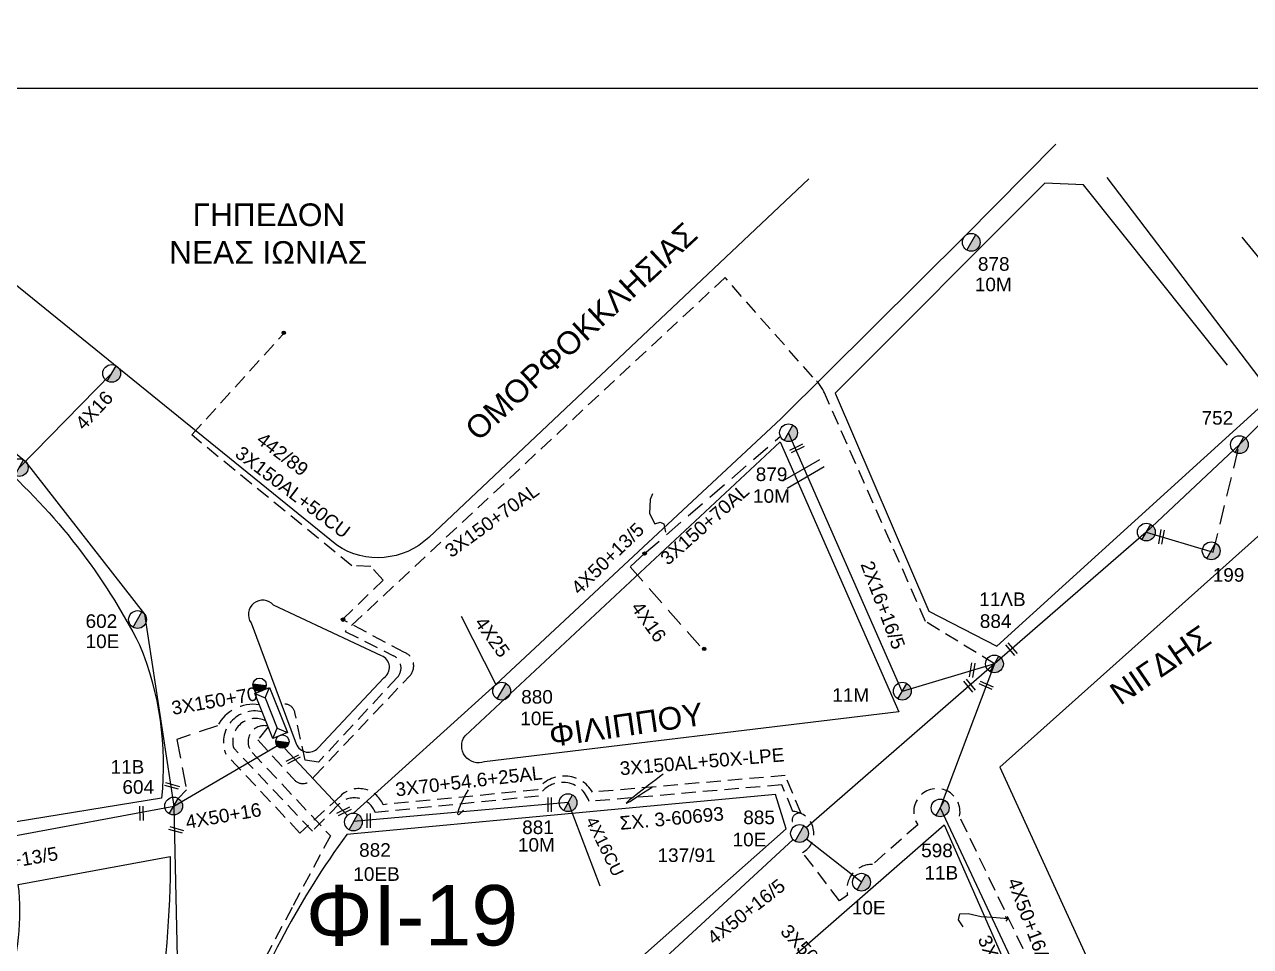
# Model space of a CAD drawing. Header units: millimetres. Extents: x 7453 to 9570, y 777 to 1872.
# Drawn here: x 7866.5 to 8029, y 1748.9 to 1871.1 of the extents above; entities that cross this region are included whole.
import ezdxf

# ---------------------------------------------------------------- set-up
doc = ezdxf.new("R2010")
doc.units = ezdxf.units.MM
doc.linetypes.add('DASHED', pattern=[19.05, 12.7, -6.35])
for name, color, linetype in [('Άγνωστα', 7, 'Continuous'), ('Γυμνά εναέρια ΧΤ (3Φ)   4x50AL', 7, 'Continuous'), ('Γυμνά εναέρια ΧΤ και ΦΟΠ (1Φ)   2x16+16AL', 7, 'Continuous'), ('Γυμνά εναέρια ΧΤ και ΦΟΠ (3Φ)   4x50+16AL', 7, 'Continuous'), ('Εναέρια παροχή ΧΤ 4x16', 7, 'SYN_LINE'), ('Επιγραφές - Σχήματα', 7, 'Continuous'), ('Καλώδια XT   4X16CU', 7, 'SYN_LINE'), ('Καλώδια ΧΤ   3x150+70 XLPE', 7, 'DASHED'), ('Καλώδια ΧΤ   3x150+70AL', 7, 'DASHED'), ('Καλώδια ΧΤ   3x150AL+50CU', 7, 'DASHED'), ('Μηχανική τομή', 7, 'Continuous'), ('Στύλος ΦΜ', 7, 'Continuous'), ('Στύλος ΦΜ @ 1', 7, 'Continuous'), ('Συνδέσεις', 7, 'Continuous'), ('Συνεστραμμένα ΧΤ   3x70+54.6+25 AL', 7, 'SYN_LINE'), ('Τομή', 7, 'Continuous'), ('Υποσταθμός εναέριος 2 στύλων', 7, 'Continuous'), ('Υποσταθμός πόλεως', 7, 'Continuous'), ('Υπόβαθρο ΔΕΗ', 7, 'Continuous'), ('Υπόγεια καλώδια Παροχών ΧΤ   4x16CU', 7, 'DASHED'), ('Υπόγεια καλώδια Παροχών ΧΤ   4x25', 7, 'DASHED')]:
    doc.layers.add(name, color=color, linetype=linetype)
doc.styles.get("Standard").update_dxf_attribs({"font": 'ARIAL.TTF'})
doc.linetypes.add('SYN_LINE', pattern='A,0.5,-0.0001,["/\\/\\/\\/",Standard,S=0.1,R=0,X=0,Y=-0.05],-0.25', length=0.7501)

# ---------------------------------------------------------------- blocks, each defined once
blk = doc.blocks.new('ΥΠΑΡΧΩΝ ΤΣΙΜΕΝΤΕΝΙΟΣ ΣΤΥΛΟΣ')
at = {"layer": 'Στύλος ΦΜ'}
blk.add_hatch(color=7, dxfattribs=at).paths.add_polyline_path([(-1.29, -2.28, 0.574793), (2.62, 0, 0.268822), (1.3, 2.27)])
at = {"layer": 'Στύλος ΦΜ', "color": 7}
blk.add_line((-1.29, -2.28), (1.3, 2.27), dxfattribs=at)
blk.add_circle((0, 0), 2.62, dxfattribs=at)
at = {"layer": 'Στύλος ΦΜ', "flags": 4}
for tag, p in [('ΑΡΙΘΜΟΣ', (-4.68, 8.05)), ('ΤΥΠΟΣ', (-4.91, 3.03))]:
    blk.add_attdef(tag, p, '', height=4, dxfattribs=at)
blk = doc.blocks.new('ΥΠΟΣΤΑΘΜΟΣ ΕΝΑΕΡΙΟΣ ΕΠΙ 2 ΣΤΥΛΩΝ')
at = {"layer": 'Υποσταθμός εναέριος 2 στύλων', "linetype": 'Continuous'}
for points in [[(-11.97, -2.11, 0.574793), (-8.45, -0.07, 0.268822), (-9.64, 1.98)], [(9.68, -2.15, 0.574793), (13.19, -0.1, 0.268822), (12.01, 1.95)]]:
    blk.add_hatch(color=256, dxfattribs=at).paths.add_polyline_path(points)
for p, q in [((-11.97, -2.11), (-9.64, 1.98)), ((9.68, -2.15), (12.01, 1.95))]:
    blk.add_line(p, q, dxfattribs=at)
for centre in [(-10.81, -0.07), (10.84, -0.1)]:
    blk.add_circle(centre, 2.36, dxfattribs=at)
at = {"layer": 'Υποσταθμός πόλεως', "linetype": 'Continuous', "ltscale": 40}
blk.add_lwpolyline([(-8.57, 2.82), (8.57, 2.82), (8.57, -2.82), (-8.57, -2.82)], close=True, dxfattribs=at)
for points in [[(-5.75, 0), (-8.57, 2.82)], [(-8.57, -2.82), (-5.75, 0)], [(-5.75, 0), (5.75, 0)], [(5.75, 0), (8.57, 2.82)], [(8.57, -2.82), (5.75, 0)]]:
    blk.add_lwpolyline(points, dxfattribs=at)
at = {"layer": 'Υποσταθμός εναέριος 2 στύλων', "ltscale": 40, "flags": 1}
for tag, p in [('ΜΕΤΑΣΧΗΜΑΤΙΣΜΟΣ', (14.09, 2.51)), ('ΙΣΧΥΣ', (14.07, -0.28)), ('ΑΡΙΘΜΟΣ', (14.19, -3))]:
    blk.add_attdef(tag, p, '', height=1.8, dxfattribs=at)
blk = doc.blocks.new('ΜΗΧΑΝΙΚΗ ΤΟΜΗ')
at = {"layer": 'Μηχανική τομή', "ltscale": 40}
for p, q in [((-1.89, 0.78), (1.89, 0.78)), ((1.89, 0), (-1.89, 0))]:
    blk.add_line(p, q, dxfattribs=at)
blk = doc.blocks.new('ΤΟΜΗ')
at = {"layer": 'Τομή', "ltscale": 40}
for p, q in [((-5.68, 0), (5.68, 0)), ((5.68, -2.33), (-5.68, -2.33))]:
    blk.add_line(p, q, dxfattribs=at)
blk = doc.blocks.new('_ΣΥΝΔΕΣΗ')
at = {"layer": 'Συνδέσεις', "linetype": 'SYN_LINE', "ltscale": 40}
blk.add_hatch(color=256, dxfattribs=at).paths.add_polyline_path([(0.5, -0.01, 1), (-0.5, -0.01, 1)])
at = {"layer": 'Συνδέσεις'}
blk.add_circle((0, -0.01), 0.5, dxfattribs=at)

msp = doc.modelspace()

# ---------------------------------------------------------------- linework, layer by layer
at = {"layer": 'Άγνωστα', "color": 85}
msp.add_lwpolyline([(7821.87, 1851.97), (7838.36, 1836.53), (7866.52, 1813.29), (7882.39, 1792.99), (7886.26, 1767.55)], dxfattribs=at)
at = {"layer": 'Άγνωστα', "color": 6}
msp.add_lwpolyline([(7886.26, 1767.55), (7886.88, 1739.4), (7878.76, 1715.02), (7864.42, 1691.29), (7846.4, 1671.5), (7821.89, 1655.5)], dxfattribs=at)
at = {"layer": 'Γυμνά εναέρια ΧΤ (3Φ)   4x50AL', "color": 30}
for points in [[(7910.07, 1766.62), (7928.94, 1783.64), (7966.7, 1818.84), (7991.13, 1843.08), (8003.17, 1855.26)], [(7909.29, 1766.32), (7901, 1775.17)]]:
    msp.add_lwpolyline(points, dxfattribs=at)
at = {"layer": 'Γυμνά εναέρια ΧΤ (3Φ)   4x50AL', "color": 27, "ltscale": 40}
for points in [[(7995.04, 1786.38), (7970.09, 1764.68)], [(7968.34, 1763.1), (7946.85, 1743.26), (7919.82, 1719.56), (7893.95, 1698.78)]]:
    msp.add_lwpolyline(points, dxfattribs=at)
at = {"layer": 'Γυμνά εναέρια ΧΤ (3Φ)   4x50AL', "color": 2, "ltscale": 0.15}
msp.add_lwpolyline([(7995.04, 1786.38), (7987.85, 1767.3), (8008.5, 1723.35)], dxfattribs=at)
at = {"layer": 'Γυμνά εναέρια ΧΤ (3Φ)   4x50AL', "color": 133, "ltscale": 40}
msp.add_lwpolyline([(7886.26, 1767.55), (7900.33, 1775.77)], dxfattribs=at)
at = {"layer": 'Γυμνά εναέρια ΧΤ (3Φ)   4x50AL', "color": 133}
msp.add_lwpolyline([(7789.96, 1706.31), (7790.01, 1706.17), (7818.86, 1718.18), (7838.59, 1734.8), (7847, 1761.22), (7864.42, 1763.48), (7886.26, 1767.55)], dxfattribs=at)
at = {"layer": 'Γυμνά εναέρια ΧΤ (3Φ)   4x50AL', "color": 27}
msp.add_lwpolyline([(7977.42, 1757.45), (7970.13, 1763.18)], dxfattribs=at)
at = {"layer": 'Γυμνά εναέρια ΧΤ και ΦΟΠ (3Φ)   4x50+16AL', "color": 151}
for points in [[(8107.35, 1871.09), (8064.6, 1849.63), (8050.44, 1836.9), (8038.47, 1826.51), (8027.5, 1815.43), (8015.16, 1803.85), (7995.03, 1786.38)], [(7995.04, 1786.39), (7982.79, 1782.71), (7967.74, 1817.01)], [(8015.16, 1803.85), (8024.04, 1801.19)]]:
    msp.add_lwpolyline(points, dxfattribs=at)
at = {"layer": 'Γυμνά εναέρια ΧΤ και ΦΟΠ (3Φ)   4x50+16AL', "color": 151, "linetype": 'DASHED', "ltscale": 0.2}
msp.add_lwpolyline([(8024.04, 1801.19), (8027.5, 1815.43)], dxfattribs=at)
at = {"layer": 'Εναέρια παροχή ΧΤ 4x16', "color": 85, "linetype": 'Continuous', "ltscale": 15}
msp.add_lwpolyline([(7865.77, 1812.38), (7878.03, 1824.87)], dxfattribs=at)
at = {"layer": 'Εναέρια παροχή ΧΤ 4x16', "color": 30, "linetype": 'DASHED', "ltscale": 0.2}
msp.add_lwpolyline([(7948.67, 1801), (7946.75, 1799.23), (7956.39, 1788.32)], dxfattribs=at)
at = {"layer": 'Επιγραφές - Σχήματα'}
msp.add_lwpolyline([(7491.72, 779.23), (9463.63, 779.23), (9463.63, 1862.62), (7491.72, 1862.62)], close=True, dxfattribs=at)
at = {"layer": 'Επιγραφές - Σχήματα', "ltscale": 20}
msp.add_lwpolyline([(7949.7, 1808.93), (7949.38, 1808.17), (7949.32, 1806.32), (7950.02, 1804.92), (7950.72, 1805.17), (7951.23, 1804.92), (7951.43, 1803.83)], dxfattribs=at)
at = {"layer": 'Επιγραφές - Σχήματα', "ltscale": 40}
for points in [[(7990.89, 1751.55), (7990.28, 1752.49), (7990.45, 1753.25), (7991.55, 1753.31), (7993.25, 1752.93), (7994.79, 1752.82), (7996.8, 1752.66)], [(7996.43, 1752.91), (7996.8, 1752.66), (7996.55, 1752.31)]]:
    msp.add_lwpolyline(points, dxfattribs=at)
at = {"layer": 'Επιγραφές - Σχήματα', "ltscale": 0.1}
msp.add_spline([(7951.14, 1771.78), (7946.27, 1767.94), (7949.68, 1770.07)], degree=3, dxfattribs=at)
msp.add_open_spline([(7925.26, 1769.7), (7923.66, 1766.73), (7923.45, 1765.63), (7924.66, 1767.01)], degree=3, dxfattribs=at)
at = {"layer": 'Καλώδια XT   4X16CU', "color": 30, "ltscale": 12}
msp.add_line((7938.52, 1768), (7942.73, 1756.96), dxfattribs=at)
at = {"layer": 'Καλώδια ΧΤ   3x150+70AL', "color": 151, "ltscale": 0.15}
msp.add_lwpolyline([(7995.04, 1786.39), (7985.91, 1791.99), (7972.5, 1822.28, 0.111168), (7970.97, 1824.35), (7959.32, 1837.56), (7908.98, 1790.69), (7915.38, 1787.47, -0.500851), (7915.89, 1784.6), (7905.44, 1773.37), (7903.67, 1773.61), (7902.32, 1779.93, 0.575557), (7899.97, 1780.7, 3.70764)], format="xyb", dxfattribs=at)
at = {"layer": 'Καλώδια ΧΤ   3x150+70AL', "color": 30, "ltscale": 0.2}
msp.add_lwpolyline([(7948.67, 1801), (7966.66, 1816.54)], dxfattribs=at)
at = {"layer": 'Καλώδια ΧΤ   3x150+70AL', "color": 6, "ltscale": 0.15}
msp.add_lwpolyline([(7898.73, 1778.14, 0.737116), (7896.65, 1774.65), (7907.02, 1763.62), (7901.95, 1754.12), (7895.69, 1742.39), (7889.55, 1724.41), (7888.26, 1713.63), (7889.37, 1699.91)], format="xyb", dxfattribs=at)
at = {"layer": 'Καλώδια ΧΤ   3x150AL+50CU', "color": 1, "ltscale": 0.15}
msp.add_lwpolyline([(7898.76, 1778.05), (7897.4, 1776.33), (7902.2, 1771.06, 0.5223), (7904.83, 1771.41), (7917.54, 1784.81, 0.529308), (7916.86, 1787.89), (7908.63, 1792.25), (7914.02, 1797.48), (7912.38, 1799.3), (7909.87, 1799.37), (7888.64, 1816.71), (7900.79, 1830.12)], format="xyb", dxfattribs=at)
at = {"layer": 'Καλώδια ΧΤ   3x150AL+50CU', "color": 27, "ltscale": 0.15}
msp.add_lwpolyline([(7968.63, 1764.93, -0.859323), (7969.4, 1766.57), (7967.29, 1771.59), (7941.78, 1769.39, 0.539279), (7934.45, 1769.7), (7914.02, 1767.73, 0.524657), (7908.35, 1768.88), (7902.99, 1763.96), (7893.15, 1774.45, -0.613156), (7897.96, 1780.03, -1.813534)], format="xyb", dxfattribs=at)
at = {"layer": 'Καλώδια ΧΤ   3x150AL+50CU', "color": 85, "ltscale": 0.2}
msp.add_lwpolyline([(7892.05, 1778.16), (7886.66, 1776.38), (7887.95, 1769.69), (7886.84, 1768.57)], dxfattribs=at)
at = {"layer": 'Καλώδια ΧΤ   3x150AL+50CU', "color": 2, "ltscale": 0.15}
msp.add_lwpolyline([(8008.51, 1723.35), (8009.94, 1725.45), (7990.41, 1766.2, 1.502805), (7984.87, 1765.06), (7978.86, 1759.81, 0.4943), (7975.56, 1755.75), (7974.51, 1754.99), (7969.61, 1761.38, 0.753765), (7968.32, 1766.83), (7966.84, 1770.36), (7941.32, 1768.15, 0.640699), (7934.62, 1768.87), (7912.97, 1766.69, 0.524778), (7908.21, 1767.89), (7904.63, 1764.21), (7894.21, 1775.23, -0.66401), (7898.44, 1778.84, -2.552604)], format="xyb", dxfattribs=at)
at = {"layer": 'Καλώδια ΧΤ   3x150AL+50CU', "color": 85, "ltscale": 0.2}
msp.add_arc((7896.84, 1775.58), 5.45, 82.1462, 151.6961, dxfattribs=at)
at = {"layer": 'Συνεστραμμένα ΧΤ   3x70+54.6+25 AL', "color": 30, "ltscale": 15}
msp.add_lwpolyline([(7938.52, 1768), (7910.08, 1765.51)], dxfattribs=at)
at = {"layer": 'Υπόβαθρο ΔΕΗ'}
for points in [[(8025.94, 1825.94), (8006.85, 1849.87), (8001.72, 1850.08), (7973.93, 1822.24), (7986.32, 1793.37), (7995.36, 1788.72), (8031.94, 1821.95), (8009.95, 1850.83)], [(8027.81, 1842.9), (8039.35, 1828.86), (8060.5, 1848.71)], [(7988.35, 1765.08), (8002.71, 1732.43), (7975.68, 1711), (7936.47, 1679.9), (7914.55, 1640.99), (7895.21, 1683.71), (7988.35, 1765.08)]]:
    msp.add_lwpolyline(points, dxfattribs=at)
for points in [[(7970.43, 1850.66), (7920.07, 1803.14, -0.349059), (7907.86, 1802.1), (7848.84, 1849.89)], [(7827.29, 1821.76), (7838.72, 1834.45, -0.017073), (7862.87, 1813.2, -0.094855), (7881.72, 1788.91, -0.124687), (7884.64, 1768.58), (7865.36, 1765.47, 0.08886), (7853.88, 1791.69, 0.104728), (7827.29, 1821.76, 1.722224)], [(7924.87, 1776.87), (7966.62, 1815.81), (7982.34, 1780.02), (7927.46, 1773.41, -0.749487), (7924.87, 1776.87, -17.04193)], [(8050.2, 1748.49), (8035.35, 1808.07), (7995.75, 1772.68), (8011.91, 1737.37, -0.102976), (8050.2, 1748.49, 1.715577)], [(7914.11, 1784.55, 0.607144), (7913.8, 1787.47), (7899.49, 1794.18, 0.948704), (7896.5, 1791.82), (7902.49, 1775.8, 0.566084), (7905.39, 1775.26), (7914.11, 1784.55)], [(7890.92, 1700.88), (7894.78, 1700.21), (7967.42, 1764.52), (7966, 1769.06), (7909.18, 1763.77, 0.069056), (7894.49, 1736.37, 0.156155), (7890.92, 1700.88, 8.456767)], [(7821.69, 1658.12), (7814.78, 1677.06, 0.108712), (7835.86, 1691.95, 0.036609), (7853.5, 1716.42, 0.053943), (7864.13, 1743.32, 0.114862), (7865.66, 1757.16), (7885.8, 1760.87, -0.041387), (7883.93, 1738.13, -0.083014), (7869.67, 1703.44, -0.050747), (7849.86, 1677.66, -0.060875), (7821.69, 1658.12, 1.86117)]]:
    msp.add_lwpolyline(points, format="xyb", dxfattribs=at)
at = {"layer": 'Υπόγεια καλώδια Παροχών ΧΤ   4x25', "color": 30, "linetype": 'SYN_LINE', "ltscale": 13}
msp.add_lwpolyline([(7924.37, 1792.7), (7928.94, 1783.64)], dxfattribs=at)

# ---------------------------------------------------------------- block references
at = {"layer": 'Μηχανική τομή'}
for p, xscale, yscale, zscale, rotation in [((7968.78, 1815.1), 0.5000000000000024, 0.5000000000000024, 0.5000000000000024, 206.3040541204974), ((8017.35, 1803.17), 0.4999999999999231, 0.4999999999999231, 0.4999999999999231, 79.80865647477808), ((7997.43, 1788.46), 0.4999999999999281, 0.4999999999999281, 0.4999999999999281, 130.443737529109), ((7992.27, 1785.53), 0.4999999999999231, 0.4999999999999231, 0.4999999999999231, 79.80865647477808), ((7991.89, 1783.62), 0.4999999999998909, 0.4999999999998909, 0.4999999999998909, 129.1892034338318), ((7994.02, 1783.72), 0.4999999999998941, 0.4999999999998941, 0.4999999999998941, 155.7639581684739), ((7902, 1773.93), 0.500000000000069, 0.500000000000069, 0.500000000000069, 206.6738276913492), ((7886.09, 1770.4), 0.5000000000000042, 0.5000000000000042, 0.5000000000000042, 164.2329632650218), ((7936.27, 1767.75), 0.5000000000001501, 0.5000000000001501, 0.5000000000001501, 90.4310350234097), ((7882.18, 1766.58), 0.500000000000047, 0.500000000000047, 0.500000000000047, 91.07733997924393), ((7908.74, 1767.03), 0.500000000000069, 0.500000000000069, 0.500000000000069, 206.6738276913492), ((7912.29, 1765.61), 0.5000000000001503, 0.5000000000001503, 0.5000000000001503, 90.43103502341296), ((7886.63, 1764.58), 0.5000000000000042, 0.5000000000000042, 0.5000000000000042, 164.2329632650218)]:
    msp.add_blockref('ΜΗΧΑΝΙΚΗ ΤΟΜΗ', p, dxfattribs=dict(at, xscale=xscale, yscale=yscale, zscale=zscale, rotation=rotation))
at = {"layer": 'Στύλος ΦΜ @ 1', "ltscale": 40}
ref = msp.add_blockref('ΥΠΑΡΧΩΝ ΤΣΙΜΕΝΤΕΝΙΟΣ ΣΤΥΛΟΣ', (7991.96, 1842.23), dxfattribs=dict(at, xscale=0.4499999999998181, yscale=0.4499999999998181, zscale=0.4499999999998181))
ref.add_attrib('ΤΥΠΟΣ', '10Μ', (7992.43, 1835.75), dxfattribs={"layer": 'Στύλος ΦΜ', "height": 1.8, "flags": 4})
ref.add_attrib('ΑΡΙΘΜΟΣ', '878', (7992.84, 1838.47), dxfattribs={"layer": 'Στύλος ΦΜ', "height": 1.8, "flags": 4})
at = {"layer": 'Στύλος ΦΜ @ 1', "ltscale": 40, "xscale": 0.4499999999998181, "yscale": 0.4499999999998181, "zscale": 0.4499999999998181}
for p in [(7878.03, 1824.87), (8015.16, 1803.85)]:
    msp.add_blockref('ΥΠΑΡΧΩΝ ΤΣΙΜΕΝΤΕΝΙΟΣ ΣΤΥΛΟΣ', p, dxfattribs=at)
at = {"layer": 'Στύλος ΦΜ @ 1', "ltscale": 40}
ref = msp.add_blockref('ΥΠΑΡΧΩΝ ΤΣΙΜΕΝΤΕΝΙΟΣ ΣΤΥΛΟΣ', (8027.5, 1815.43), dxfattribs=dict(at, xscale=0.4499999999998181, yscale=0.4499999999998181, zscale=0.4499999999998181))
ref.add_attrib('ΑΡΙΘΜΟΣ', '752', (8022.48, 1818.08), dxfattribs={"layer": 'Στύλος ΦΜ', "height": 1.8, "flags": 4})
ref = msp.add_blockref('ΥΠΑΡΧΩΝ ΤΣΙΜΕΝΤΕΝΙΟΣ ΣΤΥΛΟΣ', (7967.74, 1817.01), dxfattribs=dict(at, xscale=0.4499999999998181, yscale=0.4499999999998181, zscale=0.4499999999998181))
ref.add_attrib('ΤΥΠΟΣ', '10Μ', (7963.03, 1807.73), dxfattribs={"layer": 'Στύλος ΦΜ', "height": 1.8, "flags": 4})
ref.add_attrib('ΑΡΙΘΜΟΣ', '879', (7963.39, 1810.61), dxfattribs={"layer": 'Στύλος ΦΜ', "height": 1.8, "flags": 4})
ref = msp.add_blockref('ΥΠΑΡΧΩΝ ΤΣΙΜΕΝΤΕΝΙΟΣ ΣΤΥΛΟΣ', (7865.77, 1812.39), dxfattribs=dict(at, xscale=0.4499999999998181, yscale=0.4499999999998181, zscale=0.4499999999998181))
ref.add_attrib('ΤΥΠΟΣ', '10/850', (7856.8, 1806.36), dxfattribs={"layer": 'Στύλος ΦΜ', "height": 1.8, "flags": 4})
ref.add_attrib('ΑΡΙΘΜΟΣ', '601', (7858.13, 1809.69), dxfattribs={"layer": 'Στύλος ΦΜ', "height": 1.8, "flags": 4})
ref = msp.add_blockref('ΥΠΑΡΧΩΝ ΤΣΙΜΕΝΤΕΝΙΟΣ ΣΤΥΛΟΣ', (8023.76, 1801.36), dxfattribs=dict(at, xscale=0.4499999999998181, yscale=0.4499999999998181, zscale=0.4499999999998181))
ref.add_attrib('ΑΡΙΘΜΟΣ', '199', (8023.96, 1797.27), dxfattribs={"layer": 'Στύλος ΦΜ', "height": 1.8, "flags": 4})
ref = msp.add_blockref('ΥΠΑΡΧΩΝ ΤΣΙΜΕΝΤΕΝΙΟΣ ΣΤΥΛΟΣ', (7995.03, 1786.38), dxfattribs=dict(at, xscale=0.4499999999998181, yscale=0.4499999999998181, zscale=0.4499999999998181))
ref.add_attrib('ΤΥΠΟΣ', '11ΛΒ', (7993.01, 1794.05), dxfattribs={"layer": 'Στύλος ΦΜ', "height": 1.8, "flags": 4})
ref.add_attrib('ΑΡΙΘΜΟΣ', '884', (7993.09, 1791.15), dxfattribs={"layer": 'Στύλος ΦΜ', "height": 1.8, "flags": 4})
ref = msp.add_blockref('ΥΠΑΡΧΩΝ ΤΣΙΜΕΝΤΕΝΙΟΣ ΣΤΥΛΟΣ', (7881.46, 1792.26), dxfattribs=dict(at, xscale=0.4499999999998181, yscale=0.4499999999998181, zscale=0.4499999999998181))
ref.add_attrib('ΤΥΠΟΣ', '10Ε', (7874.57, 1788.48), dxfattribs={"layer": 'Στύλος ΦΜ', "height": 1.8, "flags": 4})
ref.add_attrib('ΑΡΙΘΜΟΣ', '602', (7874.57, 1791.15), dxfattribs={"layer": 'Στύλος ΦΜ', "height": 1.8, "flags": 4})
ref = msp.add_blockref('ΥΠΑΡΧΩΝ ΤΣΙΜΕΝΤΕΝΙΟΣ ΣΤΥΛΟΣ', (7929.72, 1782.77), dxfattribs=dict(at, xscale=0.4499999999998181, yscale=0.4499999999998181, zscale=0.4499999999998181))
ref.add_attrib('ΤΥΠΟΣ', '10Ε', (7932.19, 1778.26), dxfattribs={"layer": 'Στύλος ΦΜ', "height": 1.8, "flags": 4})
ref.add_attrib('ΑΡΙΘΜΟΣ', '880', (7932.31, 1781.12), dxfattribs={"layer": 'Στύλος ΦΜ', "height": 1.8, "flags": 4})
ref = msp.add_blockref('ΥΠΑΡΧΩΝ ΤΣΙΜΕΝΤΕΝΙΟΣ ΣΤΥΛΟΣ', (7982.82, 1782.77), dxfattribs=dict(at, xscale=0.4499999999998181, yscale=0.4499999999998181, zscale=0.4499999999998181))
ref.add_attrib('ΤΥΠΟΣ', '11Μ', (7973.54, 1781.36), dxfattribs={"layer": 'Στύλος ΦΜ', "height": 1.8, "flags": 4})
ref = msp.add_blockref('ΥΠΑΡΧΩΝ ΤΣΙΜΕΝΤΕΝΙΟΣ ΣΤΥΛΟΣ', (7886.25, 1767.55), dxfattribs=dict(at, xscale=0.4499999999998181, yscale=0.4499999999998181, zscale=0.4499999999998181))
ref.add_attrib('ΤΥΠΟΣ', '11Β', (7877.88, 1771.84), dxfattribs={"layer": 'Στύλος ΦΜ', "height": 1.8, "flags": 4})
ref.add_attrib('ΑΡΙΘΜΟΣ', '604', (7879.46, 1769.18), dxfattribs={"layer": 'Στύλος ΦΜ', "height": 1.8, "flags": 4})
ref = msp.add_blockref('ΥΠΑΡΧΩΝ ΤΣΙΜΕΝΤΕΝΙΟΣ ΣΤΥΛΟΣ', (7938.52, 1768), dxfattribs=dict(at, xscale=0.4499999999998181, yscale=0.4499999999998181, zscale=0.4499999999998181))
ref.add_attrib('ΤΥΠΟΣ', '10M', (7931.87, 1761.51), dxfattribs={"layer": 'Στύλος ΦΜ', "height": 1.8, "flags": 4})
ref.add_attrib('ΑΡΙΘΜΟΣ', '881', (7932.44, 1763.84), dxfattribs={"layer": 'Στύλος ΦΜ', "height": 1.8, "flags": 4})
ref = msp.add_blockref('ΥΠΑΡΧΩΝ ΤΣΙΜΕΝΤΕΝΙΟΣ ΣΤΥΛΟΣ', (7987.84, 1767.3), dxfattribs=dict(at, xscale=0.4499999999998181, yscale=0.4499999999998181, zscale=0.4499999999998181))
ref.add_attrib('ΤΥΠΟΣ', '11Β', (7985.75, 1757.81), dxfattribs={"layer": 'Στύλος ΦΜ', "height": 1.8, "flags": 4})
ref.add_attrib('ΑΡΙΘΜΟΣ', '598', (7985.32, 1760.77), dxfattribs={"layer": 'Στύλος ΦΜ', "height": 1.8, "flags": 4})
ref = msp.add_blockref('ΥΠΑΡΧΩΝ ΤΣΙΜΕΝΤΕΝΙΟΣ ΣΤΥΛΟΣ', (7910.07, 1765.44), dxfattribs=dict(at, xscale=0.4499999999998181, yscale=0.4499999999998181, zscale=0.4499999999998181))
ref.add_attrib('ΤΥΠΟΣ', '10ΕΒ', (7910.06, 1757.64), dxfattribs={"layer": 'Στύλος ΦΜ', "height": 1.8, "flags": 4})
ref.add_attrib('ΑΡΙΘΜΟΣ', '882', (7910.83, 1760.83), dxfattribs={"layer": 'Στύλος ΦΜ', "height": 1.8, "flags": 4})
ref = msp.add_blockref('ΥΠΑΡΧΩΝ ΤΣΙΜΕΝΤΕΝΙΟΣ ΣΤΥΛΟΣ', (7969.2, 1763.91), dxfattribs=dict(at, xscale=0.4499999999998181, yscale=0.4499999999998181, zscale=0.4499999999998181))
ref.add_attrib('ΤΥΠΟΣ', '10Ε', (7960.32, 1762.21), dxfattribs={"layer": 'Στύλος ΦΜ', "height": 1.8, "flags": 4})
ref.add_attrib('ΑΡΙΘΜΟΣ', '885', (7961.74, 1765.15), dxfattribs={"layer": 'Στύλος ΦΜ', "height": 1.8, "flags": 4})
ref = msp.add_blockref('ΥΠΑΡΧΩΝ ΤΣΙΜΕΝΤΕΝΙΟΣ ΣΤΥΛΟΣ', (7977.41, 1757.46), dxfattribs=dict(at, xscale=0.4499999999998181, yscale=0.4499999999998181, zscale=0.4499999999998181))
ref.add_attrib('ΤΥΠΟΣ', '10Ε', (7976.13, 1753.19), dxfattribs={"layer": 'Στύλος ΦΜ', "height": 1.8, "flags": 4})
at = {"layer": 'Συνδέσεις', "xscale": 0.4499999999998181, "yscale": 0.4499999999998181, "zscale": 0.4499999999998181}
for p in [(7900.84, 1830.26), (7948.67, 1801), (7908.69, 1792.25), (7956.56, 1788.37)]:
    msp.add_blockref('_ΣΥΝΔΕΣΗ', p, dxfattribs=at)
at = {"layer": 'Τομή', "xscale": 0.4999999999999427, "yscale": 0.4999999999999427, "zscale": 0.4999999999999427, "rotation": 210.0902060786662}
msp.add_blockref('ΤΟΜΗ', (7970.02, 1811.05), dxfattribs=at)
at = {"layer": 'Υποσταθμός εναέριος 2 στύλων', "xscale": 0.3750458042255216, "yscale": 0.3750458042255216, "zscale": 0.3750458042255216, "rotation": 291.9081094365447}
msp.add_blockref('ΥΠΟΣΤΑΘΜΟΣ ΕΝΑΕΡΙΟΣ ΕΠΙ 2 ΣΤΥΛΩΝ', (7899.17, 1779.87), dxfattribs=at)

# ---------------------------------------------------------------- texts
at = {"layer": 'Άγνωστα', "insert": (7967.85, 1752.07), "char_height": 1.8, "width": 36.4294, "attachment_point": 1, "rotation": 313.3123}
msp.add_mtext('3X50+70', dxfattribs=at)
at = {"layer": 'Γυμνά εναέρια ΧΤ (3Φ)   4x50AL', "char_height": 1.8, "width": 36.4294, "attachment_point": 1}
for s, insert, rotation in [('4X50+13/5', (7938.75, 1796.72), 44.2763), ('4X50+16', (7887.69, 1766.29), 9.8239), ('4X50+13/5', (7858.68, 1760.11), 9.8239), ('4X50+16/5', (7956.75, 1750.49), 38.1232), ('4X50+16AL', (7998.39, 1758.25), 290.7181)]:
    msp.add_mtext(s, dxfattribs=dict(at, insert=insert, rotation=rotation))
at = {"layer": 'Γυμνά εναέρια ΧΤ και ΦΟΠ (1Φ)   2x16+16AL', "insert": (7978.94, 1800.22), "char_height": 1.8, "width": 36.4294, "attachment_point": 1, "rotation": 290.7181}
msp.add_mtext('2X16+16/5', dxfattribs=at)
at = {"layer": 'Εναέρια παροχή ΧΤ 4x16', "char_height": 1.8, "width": 36.4294, "attachment_point": 1}
for insert, rotation in [((7873.04, 1818.46), 46.7449), ((7948.24, 1794.88), 305.6624)]:
    msp.add_mtext('4X16', dxfattribs=dict(at, insert=insert, rotation=rotation))
at = {"layer": 'Επιγραφές - Σχήματα', "attachment_point": 1}
for s, insert, char_height, width in [('\\pi7.6773;ΓΗΠΕΔΟΝ \\P\\pi4.577;ΝΕΑΣ ΙΩΝΙΑΣ', (7881.08, 1847.39), 3, 34.918), ('137/91', (7950.37, 1761.94), 1.8, 36.4294), ('ΦΙ-19', (7903.74, 1757.08), 8, 8.9314)]:
    msp.add_mtext(s, dxfattribs=dict(at, insert=insert, char_height=char_height, width=width))
for s, insert, char_height, width, rotation in [('OMOΡΦΟΚΚΛΗΣΙΑΣ', (7924.58, 1817.95), 3, 36.4294, 42.8619), ('442/89', (7898.18, 1817.22), 1.8, 36.4294, 322.7316), ('NIΓΔHΣ', (8010, 1783.29), 3, 36.4294, 34.3197), ('ΦIΛIΠΠOY ', (7935.82, 1778.33), 3, 36.4294, 8.2505), ('3X70+54.6+25AL', (7915.54, 1770.61), 1.8, 20.1309, 6.6872), ('ΣΧ. 3-60693', (7945.27, 1766.18), 1.8, 36.4294, 5.3119)]:
    msp.add_mtext(s, dxfattribs=dict(at, insert=insert, char_height=char_height, width=width, rotation=rotation))
at = {"layer": 'Καλώδια ΧΤ   3x150+70 XLPE', "insert": (7885.82, 1781.39), "char_height": 1.8, "width": 36.4294, "attachment_point": 1, "rotation": 9.8239}
msp.add_mtext('3X150+70', dxfattribs=at)
at = {"layer": 'Καλώδια ΧΤ   3x150+70AL', "char_height": 1.8, "width": 36.4294, "attachment_point": 1}
for insert, rotation in [((7921.98, 1801.83), 35.9584), ((7950.56, 1800.7), 41.5079)]:
    msp.add_mtext('3X150+70AL', dxfattribs=dict(at, insert=insert, rotation=rotation))
at = {"layer": 'Καλώδια ΧΤ   3x150AL+50CU', "char_height": 1.8, "width": 36.4294, "attachment_point": 1}
for s, insert, rotation in [('3X150AL+50CU', (7895.33, 1815.38), 322.7316), ('3X150AL+50X-LPE', (7945.3, 1773.42), 4.8655), ('3X150AL+50CU', (7994.44, 1750.65), 292.96)]:
    msp.add_mtext(s, dxfattribs=dict(at, insert=insert, rotation=rotation))
at = {"layer": 'Υπόγεια καλώδια Παροχών ΧΤ   4x16CU', "insert": (7942.25, 1766.34), "char_height": 1.6, "width": 36.4294, "attachment_point": 1, "rotation": 296.1354}
msp.add_mtext('4X16CU', dxfattribs=at)
at = {"layer": 'Υπόγεια καλώδια Παροχών ΧΤ   4x25', "insert": (7927.51, 1792.87), "char_height": 1.8, "width": 36.4294, "attachment_point": 1, "rotation": 305.6624}
msp.add_mtext('4X25', dxfattribs=at)

doc.saveas('drawing.dxf')
